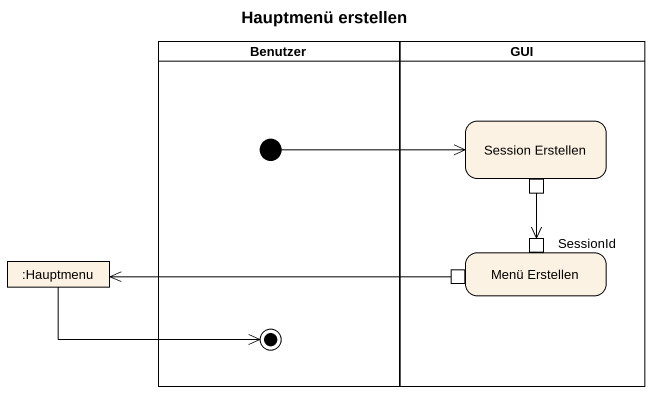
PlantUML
@startuml
title Hauptmenü erstellen
hide empty description
state Benutzer <<partition>> {
  state initial1 <<start>>
  state final1 <<end>>
}
state GUI <<partition>> {
  state "Session Erstellen" as Session_Erstellen {
    state pin1 <<outputPin>>
  }
  state "Menü Erstellen" as Menü_Erstellen {
    state pin2 <<outputPin>>
    state SessionId <<inputPin>>
  }
}
state ":Hauptmenu" as Hauptmenu <<object>>
initial1 -right-> Session_Erstellen
pin1 --> SessionId
Hauptmenu -right-> final1
pin2 -left-> Hauptmenu
@enduml
